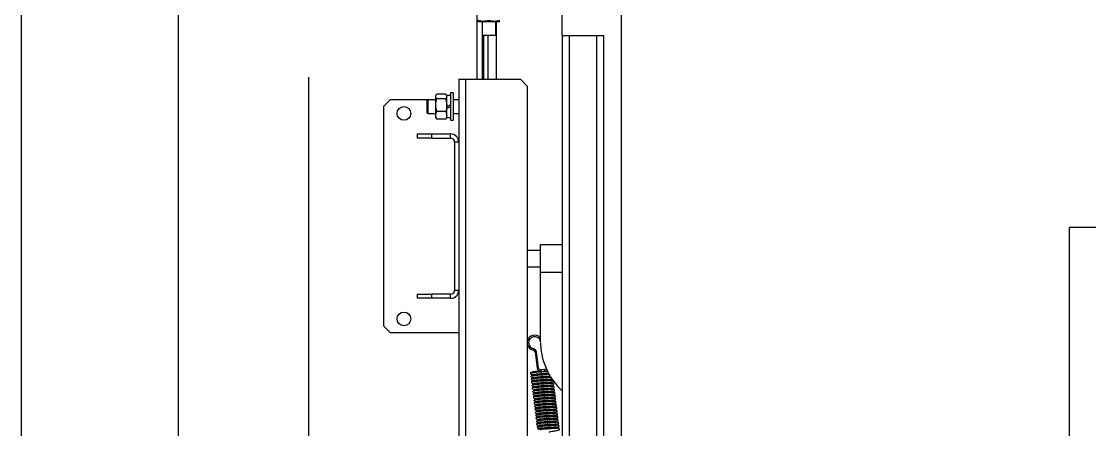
# Model space of a CAD drawing. Header units: millimetres. Extents: x 6622 to 532820, y 3370 to 359312.
# Drawn here: x 462290 to 463070, y 313737 to 314035 of the extents above; entities that cross this region are included whole.
import ezdxf

# ---------------------------------------------------------------- set-up
doc = ezdxf.new("R2010")
doc.units = ezdxf.units.MM

# ---------------------------------------------------------------- blocks, each defined once
blk = doc.blocks.new('A$C6F3A12F4')
at = {"color": 2, "linetype": 'Continuous', "lineweight": 25}
for p, q in [((740.2, 1855), (740.2, 1755)), ((1240.2, 1755), (740.2, 1755)), ((67.2, 1428), (982.2, 1428)), ((600.2, 1410), (600.2, 1415)), ((600.2, 1415), (1000.2, 1415)), ((600.2, 1390), (600.2, 1410)), ((600.2, 1410), (1000.2, 1410)), ((600.2, 1390), (1000.2, 1390)), ((600.2, 1385), (600.2, 1390)), ((600.2, 1385), (72.2, 1385)), ((600.2, 1385), (1000.2, 1385)), ((752.97, 1385), (752.97, 1369)), ((772.97, 1369), (772.97, 1385)), ((867.98, 1380.49), (867.72, 1380.49)), ((843.71, 1373.61), (843.91, 1371.98)), ((843.91, 1371.98), (844.23, 1369.35)), ((843.91, 1371.98), (843.91, 1371.98)), ((844.98, 1372.11), (845, 1372.11)), ((845.32, 1369.49), (845, 1372.11)), ((752.97, 1369), (772.97, 1369)), ((756.97, 1369), (756.97, 1359.5)), ((768.97, 1359.5), (768.97, 1369)), ((772.97, 1369), (822.97, 1369)), ((842.97, 1367.74), (831.05, 1366.27)), ((831.18, 1365.18), (843.1, 1366.64)), ((637, 1359.5), (632, 1354.5)), ((637, 1359.5), (1285.2, 1359.5)), ((632, 1314.5), (632, 1354.5)), ((590, 1339.13), (589.78, 1339.5)), ((590, 1331.5), (590, 1339.13)), ((632, 1337), (590, 1337)), ((600, 1336.5), (590, 1336.5)), ((600, 1336.5), (600, 1326.5)), ((590, 1323.87), (590, 1331.5)), ((590, 1326.5), (600, 1326.5)), ((632, 1330.9), (600, 1330.9)), ((632, 1327.9), (600, 1327.9)), ((632, 1326.9), (600, 1326.9)), ((632, 1323), (582, 1323)), ((589.78, 1323.5), (590, 1323.87)), ((632, 1309.5), (632, 1314.5)), ((632, 1314.5), (1285.2, 1314.5)), ((632, 1309.5), (678, 1309.5)), ((647, 1309.5), (647, 1305.5)), ((657, 1305.5), (657, 1309.5)), ((678, 1309.5), (678, 1306.5)), ((678, 1309.5), (786, 1309.5)), ((786, 1309.5), (1285.2, 1309.5)), ((786, 1306.5), (786, 1309.5)), ((817, 1259.5), (817, 1309.5)), ((642, 1305.5), (642, 1303.5)), ((642, 1305.5), (662, 1305.5)), ((642, 1303.5), (662, 1303.5)), ((643.95, 1303.5), (643.95, 1300.9)), ((660.05, 1300.9), (660.05, 1303.5)), ((662, 1303.5), (662, 1305.5)), ((675, 1303.5), (672, 1303.5)), ((672, 1289.5), (672, 1303.5)), ((675, 1289.5), (675, 1303.5)), ((678, 1306.5), (786, 1306.5)), ((792, 1303.5), (789, 1303.5)), ((789, 1303.5), (789, 1289.5)), ((792, 1303.5), (792, 1289.5)), ((642.84, 1299.97), (642.84, 1293.43)), ((644.37, 1300.9), (643.31, 1300.28)), ((652, 1300.9), (643.95, 1300.9)), ((646.37, 1299.97), (646.37, 1293.43)), ((652, 1300.9), (653.5, 1300.9)), ((660.05, 1300.9), (653.5, 1300.9)), ((655.53, 1299.97), (655.53, 1293.43)), ((660.66, 1300.3), (659.62, 1300.9)), ((661.16, 1299.97), (661.16, 1293.43)), ((643.31, 1293.12), (644.37, 1292.5)), ((644.37, 1292.5), (654.91, 1292.5)), ((647, 1292.5), (647, 1287)), ((647, 1287), (647.5, 1286.5)), ((647, 1287), (647, 1259.5)), ((647, 1287), (657, 1287)), ((656.5, 1286.5), (647.5, 1286.5)), ((654.91, 1292.5), (659.62, 1292.5)), ((656.5, 1286.5), (657, 1287)), ((657, 1287), (657, 1292.5)), ((659.62, 1292.5), (660.66, 1293.1)), ((672, 1289.5), (675, 1289.5)), ((672, 1279.5), (672, 1289.5)), ((675, 1289.5), (675, 1279.5)), ((789, 1289.5), (792, 1289.5)), ((789, 1279.5), (789, 1289.5)), ((792, 1289.5), (792, 1279.5)), ((675, 1279.5), (672, 1279.5)), ((792, 1279.5), (789, 1279.5)), ((647, 1259.5), (652, 1254.5)), ((812, 1254.5), (817, 1259.5)), ((652, 1254.5), (812, 1254.5))]:
    blk.add_line(p, q, dxfattribs=at)
at = {"color": 2, "linetype": 'Continuous', "lineweight": 25, "flags": 128}
for points in [[(843.91, 1371.98), (843.95, 1371.99), (844.07, 1372), (844.25, 1372.02), (844.46, 1372.05), (844.66, 1372.07), (844.84, 1372.09), (844.96, 1372.11), (844.98, 1372.11)], [(828.85, 1364.17), (828.89, 1364.16), (829.01, 1364.14), (829.18, 1364.11), (829.39, 1364.07), (829.6, 1364.04), (829.77, 1364.01), (829.89, 1363.99), (829.93, 1363.98)], [(831.05, 1366.27), (831.06, 1366.23), (831.07, 1366.11), (831.09, 1365.93), (831.12, 1365.73), (831.14, 1365.52), (831.16, 1365.34), (831.18, 1365.22), (831.18, 1365.18), (831.18, 1365.18)], [(842.97, 1367.74), (842.98, 1367.69), (842.99, 1367.58), (843.01, 1367.4), (843.04, 1367.19), (843.06, 1366.98), (843.08, 1366.8), (843.1, 1366.69), (843.1, 1366.64), (843.1, 1366.64)], [(844.23, 1369.35), (844.27, 1369.36), (844.39, 1369.37), (844.57, 1369.39), (844.78, 1369.42), (844.99, 1369.44), (845.16, 1369.47), (845.28, 1369.48), (845.32, 1369.49)], [(652, 1300.9), (651.5, 1301.77), (651, 1302.64), (650.5, 1303.5)], [(652, 1303.5), (652.5, 1302.63), (653, 1301.76), (653.5, 1300.9)]]:
    blk.add_lwpolyline(points, dxfattribs=at)
at = {"color": 2, "linetype": 'Continuous', "lineweight": 25}
for centre in [(657, 1269.5), (807, 1269.5)]:
    blk.add_circle(centre, 5, dxfattribs=at)
for centre, radius, start, end in [((822.97, 1419), 50, 270, 317.15636), ((824.46, 1364.91), 5.55, 132.50387, 257.02805), ((824.46, 1364.91), 4.45, 113.15147, 350.39845), ((824.46, 1364.91), 5.55, 282.97195, 350.39845), ((831.36, 1363.74), 2.55, 97, 170.39845), ((831.36, 1363.74), 1.45, 97, 170.39845), ((842.79, 1369.17), 1.45, 277, 7), ((842.79, 1369.17), 2.55, 277, 7), ((678, 1303.5), 6, 90, 180), ((786, 1303.5), 6, 0, 90), ((678, 1303.5), 3, 90, 180), ((786, 1303.5), 3, 0, 90)]:
    blk.add_arc(centre, radius, start, end, dxfattribs=at)
for points, knots in [([(863.32, 1371.88), (863.21, 1372.51), (862.95, 1374.01), (862.57, 1376.22), (862.19, 1378.2), (861.96, 1379.16), (861.77, 1379.55), (861.53, 1379.7), (861.37, 1379.73), (861.23, 1379.73), (861.11, 1379.7), (860.97, 1379.62), (860.78, 1379.43), (860.69, 1378.98), (860.7, 1377.91), (860.82, 1375.84), (861, 1373.38), (861.19, 1370.81), (861.35, 1368.75), (861.45, 1367.15), (861.55, 1365.95), (861.62, 1365.24), (861.8, 1365.09), (861.83, 1365.06)], [0, 0, 0, 0, 0.057349, 0.13635, 0.218899, 0.30739, 0.341479, 0.353417, 0.358419, 0.362957, 0.367694, 0.373064, 0.386078, 0.422646, 0.513058, 0.595553, 0.674277, 0.750397, 0.823888, 0.864599, 0.917657, 0.982279, 1, 1, 1, 1]), ([(863.06, 1379.77), (863.04, 1379.75), (862.97, 1379.68), (862.92, 1379.53), (862.92, 1379.41), (862.92, 1379.36)], [0, 0, 0, 0, 0.156072, 0.61152, 1, 1, 1, 1]), ([(864.01, 1379.47), (864.01, 1379.52), (863.99, 1379.64), (863.89, 1379.82), (863.73, 1379.94), (863.57, 1379.99), (863.43, 1380), (863.3, 1379.97), (863.19, 1379.91), (863.09, 1379.83), (863.01, 1379.71), (862.95, 1379.55), (862.96, 1379.44), (862.96, 1379.39)], [0, 0, 0, 0, 0.103704, 0.224822, 0.363417, 0.437845, 0.513537, 0.58853, 0.661065, 0.72968, 0.793498, 0.905607, 1, 1, 1, 1]), ([(864.05, 1379.5), (864.04, 1379.55), (864.02, 1379.66), (863.93, 1379.8), (863.81, 1379.9), (863.7, 1379.96), (863.58, 1379.99), (863.49, 1379.99), (863.46, 1379.99)], [0, 0, 0, 0, 0.19828, 0.434777, 0.569771, 0.715093, 0.868835, 1, 1, 1, 1]), ([(865.22, 1379.93), (865.17, 1379.88), (865.07, 1379.79), (865.06, 1378.9), (865.1, 1377.85), (865.18, 1376.53), (865.3, 1374.81), (865.47, 1372.57), (865.61, 1370.66), (865.72, 1369.24), (865.79, 1368.18), (865.86, 1367.09), (865.94, 1366.09), (866.01, 1365.57), (866.14, 1365.48), (866.16, 1365.47)], [0, 0, 0, 0, 0.113141, 0.208399, 0.286586, 0.348262, 0.449172, 0.55275, 0.656238, 0.706876, 0.757141, 0.818434, 0.895158, 0.986147, 1, 1, 1, 1]), ([(865.71, 1380.24), (865.69, 1380.24), (865.62, 1380.25), (865.51, 1380.22), (865.35, 1380.15), (865.21, 1380.01), (865.13, 1379.82), (865.13, 1379.71), (865.13, 1379.66)], [0, 0, 0, 0, 0.056075, 0.192837, 0.327903, 0.581098, 0.805147, 1, 1, 1, 1]), ([(866.28, 1379.71), (866.27, 1379.76), (866.24, 1379.88), (866.18, 1380.01), (866.12, 1380.06), (866.11, 1380.06)], [0, 0, 0, 0, 0.4421036, 0.9583958, 1, 1, 1, 1]), ([(866.59, 1372.26), (866.7, 1371.67), (866.94, 1370.21), (867.32, 1368.02), (867.7, 1366.01), (867.95, 1364.99), (868.15, 1364.59), (868.38, 1364.45), (868.53, 1364.41), (868.66, 1364.41), (868.79, 1364.44), (868.93, 1364.51), (869.13, 1364.71), (869.22, 1365.14), (869.22, 1366.15), (869.1, 1368.19), (868.92, 1370.64), (868.73, 1373.21), (868.57, 1375.28), (868.46, 1376.9), (868.38, 1378.23), (868.33, 1379.48), (868.37, 1379.77), (868.39, 1379.93)], [0, 0, 0, 0, 0.05089, 0.125299, 0.203039, 0.287254, 0.321301, 0.333504, 0.338566, 0.343046, 0.347342, 0.352089, 0.363472, 0.396177, 0.481027, 0.559288, 0.633952, 0.706036, 0.775608, 0.814018, 0.864236, 0.926299, 1, 1, 1, 1]), ([(867.29, 1379.98), (867.27, 1379.8), (867.23, 1379.48), (867.28, 1378.21), (867.36, 1376.88), (867.47, 1375.27), (867.62, 1373.23), (867.81, 1370.69), (867.99, 1368.26), (868.09, 1366.58), (868.13, 1365.71), (868.1, 1365.31), (868.14, 1365.33), (868.16, 1365.34)], [0, 0, 0, 0, 0.121559, 0.223409, 0.305712, 0.368715, 0.48101, 0.597106, 0.717342, 0.842637, 0.908853, 0.976809, 1, 1, 1, 1]), ([(867.38, 1380.25), (867.38, 1380.24), (867.32, 1380.18), (867.28, 1380.03), (867.28, 1379.91), (867.28, 1379.85)], [0, 0, 0, 0, 0.069699, 0.569467, 1, 1, 1, 1]), ([(868.37, 1379.96), (868.36, 1380.02), (868.35, 1380.14), (868.25, 1380.33), (868.09, 1380.46), (867.93, 1380.52), (867.79, 1380.53), (867.66, 1380.5), (867.51, 1380.42), (867.38, 1380.28), (867.31, 1380.09), (867.32, 1379.98), (867.33, 1379.92)], [0, 0, 0, 0, 0.1077, 0.230708, 0.368927, 0.442387, 0.516746, 0.590257, 0.661339, 0.791148, 0.903251, 1, 1, 1, 1]), ([(868.41, 1380.04), (868.4, 1380.09), (868.38, 1380.2), (868.26, 1380.37), (868.09, 1380.48), (867.96, 1380.52), (867.9, 1380.51), (867.88, 1380.51)], [0, 0, 0, 0, 0.218089, 0.475888, 0.778324, 0.944896, 1, 1, 1, 1]), ([(869.87, 1372.69), (869.84, 1372.83), (869.69, 1373.71), (869.42, 1375.34), (869.03, 1377.49), (868.73, 1379.18), (868.46, 1379.81), (868.36, 1380.03)], [0, 0, 0, 0, 0.044616, 0.280407, 0.510097, 0.82722, 1, 1, 1, 1]), ([(869.52, 1380.36), (869.49, 1380.29), (869.42, 1380.16), (869.43, 1379.22), (869.48, 1378.12), (869.57, 1376.76), (869.69, 1374.98), (869.86, 1372.73), (870.01, 1370.83), (870.11, 1369.44), (870.18, 1368.4), (870.24, 1367.36), (870.31, 1366.42), (870.36, 1365.94), (870.48, 1365.9), (870.5, 1365.9)], [0, 0, 0, 0, 0.111787, 0.206538, 0.284654, 0.346436, 0.447647, 0.551526, 0.655323, 0.706121, 0.756541, 0.818027, 0.89505, 0.986454, 1, 1, 1, 1]), ([(870.03, 1380.79), (870.02, 1380.79), (869.97, 1380.8), (869.87, 1380.77), (869.71, 1380.69), (869.57, 1380.55), (869.49, 1380.36), (869.49, 1380.24), (869.49, 1380.19)], [0, 0, 0, 0, 0.02827, 0.170977, 0.311585, 0.573927, 0.803442, 1, 1, 1, 1]), ([(870.63, 1380.28), (870.62, 1380.33), (870.59, 1380.45), (870.48, 1380.63), (870.35, 1380.73), (870.27, 1380.75), (870.27, 1380.75)], [0, 0, 0, 0, 0.27685, 0.606742, 0.995877, 1, 1, 1, 1]), ([(870.68, 1364.69), (870.79, 1364.7), (871, 1364.73), (871.28, 1365.25), (871.41, 1366.41), (871.29, 1368.28), (871.13, 1370.55), (870.96, 1372.82), (870.79, 1375.07), (870.66, 1376.84), (870.58, 1378.17), (870.53, 1379.21), (870.52, 1380.02), (870.57, 1380.08), (870.59, 1380.11)], [0, 0, 0, 0, 0.057133, 0.109388, 0.198895, 0.327256, 0.420154, 0.515514, 0.610784, 0.703413, 0.759691, 0.830311, 0.914985, 1, 1, 1, 1]), ([(872.05, 1372.95), (871.95, 1373.55), (871.72, 1374.88), (871.34, 1377.03), (871.03, 1378.93), (870.69, 1379.73), (870.57, 1380.02)], [0, 0, 0, 0, 0.205109, 0.457318, 0.805867, 1, 1, 1, 1]), ([(874.23, 1373.22), (874.1, 1374.01), (873.81, 1375.72), (873.4, 1378.12), (872.97, 1380.03), (872.9, 1380.7), (872.5, 1381.01), (872.34, 1381.06), (872.21, 1381.07), (872.07, 1381.05), (871.91, 1380.98), (871.53, 1380.61), (871.64, 1379.99), (871.66, 1378.19), (871.84, 1375.74), (872.05, 1373), (872.25, 1370.27), (872.39, 1368.24), (872.46, 1366.93), (872.49, 1366.24), (872.47, 1366.01), (872.51, 1366.01), (872.51, 1366.01)], [0, 0, 0, 0, 0.070785, 0.154366, 0.244134, 0.333046, 0.346787, 0.352387, 0.35734, 0.362111, 0.367472, 0.380488, 0.464212, 0.552669, 0.636201, 0.717008, 0.797119, 0.879523, 0.92418, 0.971067, 0.995402, 1, 1, 1, 1]), ([(872.85, 1365.01), (872.97, 1365.08), (873.19, 1365.21), (873.48, 1366), (873.56, 1367.5), (873.39, 1369.71), (873.2, 1372.33), (873.01, 1374.88), (872.83, 1377.3), (872.74, 1378.98), (872.7, 1379.82), (872.73, 1380.19), (872.68, 1380.16), (872.67, 1380.15)], [0, 0, 0, 0, 0.0682762, 0.130152, 0.2343592, 0.3780843, 0.4894143, 0.6045375, 0.7239489, 0.8489317, 0.9155289, 0.9837322, 1, 1, 1, 1]), ([(873.86, 1380.85), (873.83, 1380.74), (873.78, 1380.55), (873.81, 1379.53), (873.87, 1378.38), (873.96, 1376.97), (874.09, 1375.15), (874.26, 1372.88), (874.4, 1371), (874.5, 1369.64), (874.57, 1368.63), (874.62, 1367.63), (874.68, 1366.75), (874.71, 1366.25), (874.78, 1366.29), (874.8, 1366.29)], [0, 0, 0, 0, 0.1098803, 0.2032698, 0.2804313, 0.3415136, 0.4416573, 0.5444459, 0.6471407, 0.6974052, 0.7472838, 0.808123, 0.8843676, 0.9750353, 1, 1, 1, 1]), ([(874.01, 1381.14), (873.98, 1381.12), (873.9, 1381.04), (873.85, 1380.88), (873.84, 1380.76), (873.84, 1380.71)], [0, 0, 0, 0, 0.218192, 0.639744, 1, 1, 1, 1]), ([(874.94, 1380.82), (874.93, 1380.87), (874.91, 1380.99), (874.81, 1381.17), (874.65, 1381.29), (874.49, 1381.34), (874.36, 1381.34), (874.23, 1381.31), (874.11, 1381.25), (874.02, 1381.17), (873.93, 1381.05), (873.88, 1380.89), (873.88, 1380.77), (873.89, 1380.72)], [0, 0, 0, 0, 0.104676, 0.22692, 0.366499, 0.441244, 0.51707, 0.592057, 0.664386, 0.73267, 0.79606, 0.906996, 1, 1, 1, 1]), ([(874.98, 1380.84), (874.97, 1380.89), (874.94, 1381), (874.85, 1381.14), (874.74, 1381.24), (874.62, 1381.3), (874.5, 1381.34), (874.42, 1381.33), (874.38, 1381.33)], [0, 0, 0, 0, 0.197603, 0.434058, 0.569325, 0.715183, 0.869863, 1, 1, 1, 1]), ([(875.1, 1365.23), (875.2, 1365.23), (875.41, 1365.24), (875.66, 1365.69), (875.78, 1366.73), (875.68, 1368.51), (875.53, 1370.73), (875.36, 1372.97), (875.18, 1375.24), (875.05, 1377.04), (874.96, 1378.44), (874.91, 1379.55), (874.88, 1380.5), (874.93, 1380.65), (874.95, 1380.73)], [0, 0, 0, 0, 0.056135, 0.107375, 0.195358, 0.321917, 0.41361, 0.507731, 0.601782, 0.693231, 0.748804, 0.818628, 0.90246, 1, 1, 1, 1]), ([(876.42, 1373.49), (876.3, 1374.21), (876.05, 1375.67), (875.65, 1377.88), (875.36, 1379.66), (875.04, 1380.38), (874.94, 1380.61)], [0, 0, 0, 0, 0.242715, 0.48907, 0.829284, 1, 1, 1, 1]), ([(877.21, 1381.03), (877.19, 1381.11), (877.15, 1381.27), (876.97, 1381.49), (876.72, 1381.62), (876.37, 1381.6), (876.1, 1381.35), (875.94, 1380.75), (875.99, 1379.75), (876.11, 1377.56), (876.3, 1375.06), (876.49, 1372.49), (876.65, 1370.43), (876.75, 1368.86), (876.84, 1367.69), (876.9, 1367), (877.07, 1366.89), (877.1, 1366.87)], [0, 0, 0, 0, 0.016765, 0.034993, 0.054463, 0.07448, 0.113467, 0.150696, 0.288742, 0.410228, 0.525136, 0.636251, 0.743514, 0.802786, 0.88026, 0.974904, 1, 1, 1, 1]), ([(877.22, 1365.51), (877.33, 1365.55), (877.53, 1365.62), (877.82, 1366.25), (877.95, 1367.54), (877.81, 1369.52), (877.64, 1371.87), (877.47, 1374.15), (877.3, 1376.37), (877.19, 1378.07), (877.11, 1379.32), (877.08, 1380.22), (877.07, 1380.82), (877.09, 1380.78), (877.1, 1380.76)], [0, 0, 0, 0, 0.059095, 0.113112, 0.205475, 0.337809, 0.433641, 0.532035, 0.630344, 0.725895, 0.78385, 0.856348, 0.942793, 1, 1, 1, 1]), ([(878.6, 1373.76), (878.56, 1373.98), (878.39, 1375), (878.04, 1376.99), (877.69, 1379.21), (877.31, 1380.25), (877.15, 1380.67)], [0, 0, 0, 0, 0.080468, 0.370394, 0.744408, 1, 1, 1, 1]), ([(877.51, 1373.6), (877.52, 1373.56), (877.68, 1372.65), (878, 1370.77), (878.41, 1368.38), (878.82, 1366.66), (878.87, 1366.04), (879.32, 1365.78), (879.49, 1365.75), (879.63, 1365.76), (879.76, 1365.8), (879.9, 1365.89), (880.21, 1366.29), (880.12, 1366.97), (880.06, 1368.96), (879.87, 1371.5), (879.67, 1374.24), (879.5, 1376.45), (879.38, 1378.15), (879.3, 1379.52), (879.24, 1380.84), (879.29, 1381.12), (879.31, 1381.27)], [0, 0, 0, 0, 0.003179, 0.080072, 0.159551, 0.243059, 0.321449, 0.333756, 0.338853, 0.343403, 0.348131, 0.353492, 0.3667, 0.452586, 0.538547, 0.618082, 0.694706, 0.76851, 0.807236, 0.858347, 0.922689, 1, 1, 1, 1]), ([(878.21, 1381.34), (878.19, 1381.18), (878.15, 1380.89), (878.19, 1379.65), (878.27, 1378.34), (878.38, 1376.75), (878.53, 1374.72), (878.72, 1372.18), (878.9, 1369.73), (879, 1368), (879.04, 1367.09), (879.02, 1366.67), (879.06, 1366.68), (879.08, 1366.68)], [0, 0, 0, 0, 0.1209323, 0.2222039, 0.3040106, 0.366615, 0.4781946, 0.5935514, 0.7129977, 0.8379731, 0.9050169, 0.9745327, 1, 1, 1, 1]), ([(878.31, 1381.6), (878.3, 1381.59), (878.24, 1381.53), (878.2, 1381.39), (878.2, 1381.27), (878.2, 1381.21)], [0, 0, 0, 0, 0.070994, 0.57084, 1, 1, 1, 1]), ([(879.29, 1381.32), (879.29, 1381.38), (879.27, 1381.5), (879.17, 1381.68), (879.01, 1381.81), (878.85, 1381.86), (878.71, 1381.87), (878.58, 1381.84), (878.43, 1381.77), (878.3, 1381.62), (878.23, 1381.43), (878.24, 1381.32), (878.24, 1381.27)], [0, 0, 0, 0, 0.106721, 0.230166, 0.369932, 0.44442, 0.519766, 0.594127, 0.665821, 0.795773, 0.906394, 1, 1, 1, 1]), ([(879.33, 1381.38), (879.32, 1381.43), (879.3, 1381.54), (879.2, 1381.68), (879.09, 1381.77), (878.98, 1381.83), (878.87, 1381.86), (878.79, 1381.86), (878.76, 1381.86)], [0, 0, 0, 0, 0.204596, 0.448521, 0.587893, 0.738199, 0.897589, 1, 1, 1, 1]), ([(880.78, 1374.03), (880.77, 1374.12), (880.63, 1374.96), (880.36, 1376.54), (879.96, 1378.72), (879.68, 1380.4), (879.4, 1381.03), (879.31, 1381.23)], [0, 0, 0, 0, 0.031076, 0.27631, 0.515169, 0.84466, 1, 1, 1, 1]), ([(880.46, 1381.74), (880.42, 1381.67), (880.34, 1381.56), (880.35, 1380.64), (880.4, 1379.57), (880.48, 1378.22), (880.6, 1376.46), (880.77, 1374.21), (880.92, 1372.31), (881.02, 1370.91), (881.09, 1369.86), (881.15, 1368.8), (881.23, 1367.83), (881.29, 1367.33), (881.41, 1367.28), (881.43, 1367.27)], [0, 0, 0, 0, 0.112129, 0.2069695, 0.2850405, 0.3467251, 0.447708, 0.5513506, 0.6549134, 0.705592, 0.7559018, 0.8173118, 0.8943314, 0.9858149, 1, 1, 1, 1]), ([(880.97, 1382.13), (880.95, 1382.13), (880.89, 1382.13), (880.79, 1382.11), (880.63, 1382.03), (880.49, 1381.89), (880.41, 1381.7), (880.41, 1381.58), (880.41, 1381.53)], [0, 0, 0, 0, 0.03936, 0.178908, 0.316851, 0.575614, 0.80359, 1, 1, 1, 1]), ([(881.55, 1381.61), (881.54, 1381.66), (881.52, 1381.78), (881.45, 1381.91), (881.39, 1381.95), (881.38, 1381.96)], [0, 0, 0, 0, 0.42838, 0.937601, 1, 1, 1, 1]), ([(882.97, 1374.29), (882.9, 1374.68), (882.71, 1375.8), (882.44, 1377.4), (882.12, 1379.04), (881.81, 1380.39), (881.54, 1380.97), (881.42, 1381.24)], [0, 0, 0, 0, 0.137289, 0.398549, 0.582403, 0.804668, 1, 1, 1, 1]), ([(881.59, 1366.03), (881.7, 1366.05), (881.91, 1366.09), (882.19, 1366.64), (882.33, 1367.84), (882.2, 1369.74), (882.04, 1372.03), (881.87, 1374.3), (881.7, 1376.54), (881.57, 1378.29), (881.49, 1379.61), (881.45, 1380.61), (881.44, 1381.37), (881.48, 1381.4), (881.5, 1381.41)], [0, 0, 0, 0, 0.057617, 0.110234, 0.200222, 0.329336, 0.422919, 0.518992, 0.614973, 0.708284, 0.764951, 0.836007, 0.921114, 1, 1, 1, 1]), ([(881.88, 1374.14), (881.95, 1373.7), (882.14, 1372.59), (882.44, 1370.86), (882.76, 1369.11), (882.99, 1367.9), (883.18, 1367.14), (883.3, 1366.73), (883.43, 1366.5), (883.6, 1366.36), (883.73, 1366.3), (883.86, 1366.29), (883.99, 1366.29), (884.16, 1366.35), (884.38, 1366.52), (884.47, 1366.8), (884.51, 1367.28), (884.49, 1368.28), (884.4, 1369.81), (884.27, 1371.64), (884.12, 1373.62), (883.97, 1375.64), (883.83, 1377.58), (883.71, 1379.34), (883.65, 1380.53), (883.62, 1381.19), (883.65, 1381.45), (883.61, 1381.44), (883.6, 1381.44)], [0, 0, 0, 0, 0.038885, 0.098526, 0.159771, 0.225489, 0.26091, 0.297359, 0.326657, 0.337963, 0.347187, 0.351113, 0.354653, 0.361696, 0.369955, 0.398482, 0.438802, 0.503847, 0.566305, 0.626931, 0.685927, 0.744327, 0.802682, 0.862824, 0.926567, 0.959004, 0.988165, 1, 1, 1, 1]), ([(885.15, 1374.56), (885.07, 1375.02), (884.88, 1376.15), (884.58, 1377.89), (884.27, 1379.65), (883.97, 1381.13), (883.78, 1381.87), (883.6, 1382.21), (883.43, 1382.34), (883.28, 1382.41), (883.05, 1382.41), (882.78, 1382.31), (882.55, 1381.98), (882.53, 1381.5), (882.55, 1380.37), (882.64, 1378.84), (882.76, 1377.01), (882.91, 1375.03), (883.07, 1373.02), (883.21, 1371.09), (883.33, 1369.34), (883.38, 1368.16), (883.41, 1367.5), (883.38, 1367.25), (883.43, 1367.27), (883.44, 1367.28)], [0, 0, 0, 0, 0.040708, 0.100638, 0.162316, 0.228837, 0.301165, 0.329257, 0.339746, 0.348231, 0.355279, 0.362745, 0.382332, 0.442336, 0.506789, 0.568933, 0.629416, 0.68838, 0.746794, 0.805172, 0.865196, 0.928584, 0.960968, 0.990899, 1, 1, 1, 1]), ([(884.79, 1382.21), (884.76, 1382.12), (884.7, 1381.95), (884.72, 1380.96), (884.78, 1379.83), (884.87, 1378.43), (885, 1376.63), (885.17, 1374.36), (885.31, 1372.48), (885.41, 1371.1), (885.48, 1370.08), (885.54, 1369.06), (885.6, 1368.16), (885.63, 1367.68), (885.73, 1367.68), (885.75, 1367.69)], [0, 0, 0, 0, 0.110686, 0.204675, 0.282275, 0.343674, 0.444301, 0.54758, 0.650765, 0.701272, 0.751394, 0.812592, 0.889356, 0.98066, 1, 1, 1, 1]), ([(885.32, 1382.67), (885.3, 1382.67), (885.25, 1382.68), (885.14, 1382.65), (884.98, 1382.57), (884.84, 1382.42), (884.77, 1382.23), (884.77, 1382.11), (884.77, 1382.06)], [0, 0, 0, 0, 0.037113, 0.177463, 0.316225, 0.576115, 0.804402, 1, 1, 1, 1]), ([(885.9, 1382.17), (885.89, 1382.22), (885.87, 1382.34), (885.77, 1382.48), (885.66, 1382.58), (885.55, 1382.64), (885.46, 1382.67), (885.42, 1382.67), (885.42, 1382.67)], [0, 0, 0, 0, 0.225828, 0.496554, 0.651721, 0.819344, 0.99731, 1, 1, 1, 1]), ([(885.98, 1366.57), (886.08, 1366.57), (886.29, 1366.58), (886.57, 1367.06), (886.7, 1368.15), (886.59, 1369.96), (886.43, 1372.2), (886.26, 1374.45), (886.09, 1376.71), (885.96, 1378.5), (885.88, 1379.88), (885.82, 1380.96), (885.8, 1381.87), (885.85, 1381.99), (885.87, 1382.05)], [0, 0, 0, 0, 0.056449, 0.107917, 0.196084, 0.322835, 0.414782, 0.509168, 0.603478, 0.695179, 0.750889, 0.820854, 0.904812, 1, 1, 1, 1]), ([(887.34, 1374.83), (887.22, 1375.51), (886.98, 1376.92), (886.59, 1379.11), (886.29, 1380.93), (885.97, 1381.67), (885.85, 1381.93)], [0, 0, 0, 0, 0.229911, 0.478901, 0.822207, 1, 1, 1, 1]), ([(889.52, 1375.1), (889.43, 1375.62), (889.23, 1376.8), (888.92, 1378.57), (888.62, 1380.28), (888.35, 1381.58), (888.2, 1382.27), (887.95, 1382.78), (887.5, 1383), (887.08, 1382.82), (886.91, 1382.38), (886.89, 1381.77), (886.92, 1380.78), (887.02, 1379.21), (887.14, 1377.4), (887.28, 1375.53), (887.4, 1373.98), (887.5, 1372.68), (887.58, 1371.51), (887.69, 1370.24), (887.82, 1369.11), (887.97, 1368.45), (888.07, 1368.32), (888.09, 1368.3)], [0, 0, 0, 0, 0.04797, 0.108164, 0.170766, 0.237069, 0.299003, 0.325875, 0.352038, 0.378487, 0.416964, 0.459402, 0.524474, 0.58906, 0.650235, 0.707548, 0.760722, 0.790234, 0.828491, 0.875224, 0.929946, 0.992002, 1, 1, 1, 1]), ([(845, 1372.11), (844.92, 1372.77), (844.83, 1373.51), (844.76, 1374.1), (844.76, 1374.16)], [0, 0, 0, 0, 0.894242, 1, 1, 1, 1]), ([(845.5, 1374.55), (845.55, 1373.89), (845.64, 1372.5), (845.84, 1369.84), (846.04, 1367.12), (846.19, 1365.07), (846.25, 1363.75), (846.3, 1363.07), (846.25, 1362.79), (846.31, 1362.82), (846.32, 1362.82)], [0, 0, 0, 0, 0.165899, 0.35057, 0.533617, 0.721877, 0.823907, 0.931067, 0.987138, 1, 1, 1, 1]), ([(846.66, 1361.8), (846.77, 1361.87), (846.99, 1362), (847.28, 1362.81), (847.35, 1364.32), (847.19, 1366.55), (846.99, 1369.19), (846.8, 1371.7), (846.65, 1373.79), (846.6, 1374.67), (846.58, 1374.97)], [0, 0, 0, 0, 0.086719, 0.165725, 0.299013, 0.48224, 0.623667, 0.769913, 0.921542, 1, 1, 1, 1]), ([(848.03, 1370), (847.9, 1370.76), (847.62, 1372.43), (847.29, 1374.3), (847.14, 1375.05), (847.11, 1375.22)], [0, 0, 0, 0, 0.388215, 0.860203, 1, 1, 1, 1]), ([(847.64, 1375.68), (847.65, 1375.49), (847.67, 1375.01), (847.75, 1373.79), (847.88, 1372), (848.05, 1369.73), (848.19, 1367.84), (848.29, 1366.48), (848.36, 1365.47), (848.42, 1364.46), (848.48, 1363.58), (848.51, 1363.12), (848.61, 1363.13), (848.62, 1363.13)], [0, 0, 0, 0, 0.053282, 0.134811, 0.268499, 0.405716, 0.542819, 0.60992, 0.676505, 0.757561, 0.858891, 0.978983, 1, 1, 1, 1]), ([(848.91, 1362.01), (849.01, 1362.02), (849.22, 1362.03), (849.46, 1362.49), (849.58, 1363.55), (849.47, 1365.34), (849.32, 1367.58), (849.15, 1369.82), (848.98, 1372.09), (848.85, 1373.89), (848.76, 1375.28), (848.73, 1375.9), (848.71, 1376.24)], [0, 0, 0, 0, 0.0686, 0.131441, 0.239473, 0.394505, 0.506444, 0.621331, 0.736118, 0.847738, 0.915593, 1, 1, 1, 1]), ([(850.21, 1370.27), (850.1, 1370.97), (849.85, 1372.39), (849.48, 1374.58), (849.22, 1375.77), (849.08, 1376.43)], [0, 0, 0, 0, 0.293304, 0.601869, 1, 1, 1, 1]), ([(849.79, 1377), (849.79, 1376.72), (849.81, 1376.09), (849.9, 1374.59), (850.03, 1372.78), (850.17, 1370.9), (850.32, 1368.93), (850.45, 1367.16), (850.57, 1365.65), (850.7, 1364.53), (850.85, 1363.9), (850.95, 1363.76), (850.96, 1363.75)], [0, 0, 0, 0, 0.097364, 0.220956, 0.33794, 0.447501, 0.549146, 0.677839, 0.766625, 0.870349, 0.98794, 1, 1, 1, 1]), ([(851.02, 1362.3), (851.12, 1362.33), (851.29, 1362.39), (851.57, 1362.88), (851.74, 1363.99), (851.65, 1365.75), (851.5, 1367.79), (851.36, 1369.73), (851.21, 1371.72), (851.06, 1373.68), (850.94, 1375.48), (850.89, 1376.67), (850.86, 1377.25), (850.89, 1377.51), (850.84, 1377.48), (850.84, 1377.47)], [0, 0, 0, 0, 0.053454, 0.103237, 0.190648, 0.32261, 0.412832, 0.500081, 0.589653, 0.681857, 0.77686, 0.87971, 0.935108, 0.990291, 1, 1, 1, 1]), ([(852.4, 1370.54), (852.31, 1371.09), (852.1, 1372.29), (851.79, 1374.07), (851.48, 1375.77), (851.26, 1376.98), (851.09, 1377.51), (851.03, 1377.73)], [0, 0, 0, 0, 0.173068, 0.381315, 0.597807, 0.826849, 1, 1, 1, 1]), ([(851.31, 1370.38), (851.4, 1369.85), (851.6, 1368.65), (851.91, 1366.88), (852.21, 1365.19), (852.48, 1363.89), (852.63, 1363.18), (852.9, 1362.7), (853.21, 1362.54), (853.55, 1362.55), (853.99, 1362.93), (853.92, 1363.52), (853.91, 1364.71), (853.81, 1366.28), (853.69, 1368.1), (853.54, 1369.97), (853.39, 1371.95), (853.26, 1373.73), (853.15, 1375.32), (853.08, 1376.62), (853.04, 1377.72), (853.09, 1377.94), (853.11, 1378.06)], [0, 0, 0, 0, 0.045997, 0.102283, 0.160709, 0.222409, 0.281229, 0.308033, 0.321308, 0.334316, 0.358443, 0.43084, 0.491775, 0.55259, 0.610051, 0.663822, 0.713718, 0.776758, 0.820581, 0.872466, 0.932308, 1, 1, 1, 1]), ([(852.01, 1378.13), (851.99, 1378.02), (851.95, 1377.82), (851.97, 1376.75), (852.06, 1375.16), (852.2, 1373.12), (852.35, 1371.19), (852.5, 1369.19), (852.65, 1367.24), (852.76, 1365.44), (852.85, 1364.07), (852.8, 1363.41), (852.86, 1363.44), (852.87, 1363.44)], [0, 0, 0, 0, 0.096714, 0.181159, 0.31316, 0.404754, 0.493242, 0.584092, 0.67753, 0.773657, 0.876577, 0.986134, 1, 1, 1, 1]), ([(852.1, 1378.39), (852.1, 1378.38), (852.04, 1378.32), (852, 1378.18), (852, 1378.06), (852, 1378)], [0, 0, 0, 0, 0.070859, 0.572313, 1, 1, 1, 1]), ([(853.09, 1378.11), (853.08, 1378.17), (853.07, 1378.29), (852.96, 1378.47), (852.81, 1378.59), (852.64, 1378.64), (852.51, 1378.65), (852.38, 1378.62), (852.23, 1378.55), (852.1, 1378.41), (852.03, 1378.21), (852.04, 1378.1), (852.04, 1378.05)], [0, 0, 0, 0, 0.103047, 0.223207, 0.360819, 0.434908, 0.510364, 0.585335, 0.65799, 0.790507, 0.903911, 1, 1, 1, 1]), ([(853.13, 1378.16), (853.12, 1378.21), (853.1, 1378.32), (852.98, 1378.5), (852.82, 1378.61), (852.65, 1378.65), (852.57, 1378.65), (852.53, 1378.64)], [0, 0, 0, 0, 0.199684, 0.436776, 0.715127, 0.868094, 1, 1, 1, 1]), ([(854.58, 1370.81), (854.57, 1370.88), (854.43, 1371.69), (854.17, 1373.25), (853.77, 1375.44), (853.49, 1377.15), (853.2, 1377.8), (853.1, 1378.01)], [0, 0, 0, 0, 0.022201, 0.268032, 0.5075, 0.839059, 1, 1, 1, 1]), ([(854.27, 1378.53), (854.22, 1378.48), (854.14, 1378.37), (854.14, 1377.47), (854.19, 1376.4), (854.27, 1375.06), (854.39, 1373.32), (854.56, 1371.07), (854.71, 1369.17), (854.81, 1367.76), (854.88, 1366.71), (854.95, 1365.64), (855.03, 1364.67), (855.09, 1364.17), (855.22, 1364.1), (855.23, 1364.1)], [0, 0, 0, 0, 0.112545, 0.207658, 0.285934, 0.34779, 0.449087, 0.553068, 0.656964, 0.7078, 0.758261, 0.819725, 0.896579, 0.987623, 1, 1, 1, 1]), ([(854.75, 1378.91), (854.74, 1378.91), (854.69, 1378.91), (854.59, 1378.89), (854.43, 1378.81), (854.29, 1378.67), (854.21, 1378.48), (854.21, 1378.37), (854.21, 1378.32)], [0, 0, 0, 0, 0.026254, 0.16985, 0.310963, 0.573498, 0.802978, 1, 1, 1, 1]), ([(855.36, 1378.38), (855.34, 1378.44), (855.32, 1378.55), (855.25, 1378.69), (855.19, 1378.73), (855.18, 1378.74)], [0, 0, 0, 0, 0.4319437, 0.9416487, 1, 1, 1, 1]), ([(855.39, 1362.81), (855.5, 1362.84), (855.71, 1362.88), (855.99, 1363.44), (856.12, 1364.66), (855.99, 1366.58), (855.83, 1368.89), (855.66, 1371.17), (855.49, 1373.41), (855.37, 1375.15), (855.29, 1376.45), (855.24, 1377.43), (855.23, 1378.15), (855.28, 1378.16), (855.29, 1378.17)], [0, 0, 0, 0, 0.057832, 0.110878, 0.201802, 0.331902, 0.425825, 0.52225, 0.618586, 0.712235, 0.769127, 0.840466, 0.925867, 1, 1, 1, 1]), ([(856.77, 1371.08), (856.7, 1371.44), (856.52, 1372.53), (856.25, 1374.11), (855.93, 1375.77), (855.65, 1377), (855.42, 1377.52), (855.34, 1377.71)], [0, 0, 0, 0, 0.136614, 0.417585, 0.615774, 0.855577, 1, 1, 1, 1]), ([(855.68, 1370.92), (855.76, 1370.46), (855.95, 1369.32), (856.25, 1367.58), (856.56, 1365.83), (856.8, 1364.64), (856.98, 1363.9), (857.1, 1363.51), (857.23, 1363.28), (857.4, 1363.14), (857.53, 1363.08), (857.66, 1363.07), (857.79, 1363.07), (857.96, 1363.13), (858.17, 1363.31), (858.26, 1363.58), (858.31, 1364.09), (858.28, 1365.11), (858.19, 1366.65), (858.06, 1368.5), (857.91, 1370.49), (857.76, 1372.5), (857.62, 1374.44), (857.5, 1376.18), (857.45, 1377.36), (857.42, 1378), (857.45, 1378.25), (857.4, 1378.22), (857.39, 1378.22)], [0, 0, 0, 0, 0.041203, 0.100947, 0.162304, 0.227801, 0.262906, 0.298873, 0.327646, 0.338739, 0.347823, 0.351717, 0.355253, 0.362404, 0.370871, 0.400083, 0.441047, 0.506707, 0.569316, 0.630006, 0.689089, 0.747588, 0.806035, 0.86623, 0.929992, 0.962461, 0.991803, 1, 1, 1, 1]), ([(858.95, 1371.34), (858.88, 1371.77), (858.69, 1372.87), (858.39, 1374.59), (858.07, 1376.37), (857.78, 1377.87), (857.58, 1378.64), (857.4, 1378.98), (857.23, 1379.12), (857.08, 1379.19), (856.86, 1379.2), (856.67, 1379.13), (856.28, 1378.82), (856.35, 1378.36), (856.33, 1377.2), (856.43, 1375.7), (856.55, 1373.88), (856.7, 1371.9), (856.86, 1369.89), (857, 1367.95), (857.12, 1366.19), (857.18, 1365), (857.21, 1364.32), (857.18, 1364.05), (857.23, 1364.06), (857.24, 1364.06)], [0, 0, 0, 0, 0.038038, 0.097956, 0.159598, 0.226373, 0.299513, 0.328231, 0.339018, 0.347738, 0.354887, 0.36227, 0.371045, 0.440141, 0.50401, 0.566098, 0.626616, 0.685583, 0.743993, 0.802368, 0.862392, 0.925848, 0.958277, 0.988068, 1, 1, 1, 1]), ([(858.59, 1379), (858.56, 1378.91), (858.5, 1378.76), (858.52, 1377.79), (858.57, 1376.67), (858.66, 1375.28), (858.79, 1373.49), (858.96, 1371.23), (859.1, 1369.34), (859.2, 1367.96), (859.27, 1366.93), (859.33, 1365.91), (859.4, 1365), (859.44, 1364.53), (859.55, 1364.52), (859.56, 1364.52)], [0, 0, 0, 0, 0.111475, 0.206108, 0.284217, 0.346035, 0.44736, 0.551358, 0.655271, 0.706128, 0.756599, 0.818093, 0.895039, 0.98628, 1, 1, 1, 1]), ([(859.1, 1379.46), (859.09, 1379.46), (859.04, 1379.46), (858.94, 1379.43), (858.78, 1379.35), (858.64, 1379.21), (858.57, 1379.01), (858.57, 1378.9), (858.57, 1378.84)], [0, 0, 0, 0, 0.02131, 0.166319, 0.308814, 0.573459, 0.803719, 1, 1, 1, 1]), ([(859.7, 1378.95), (859.69, 1379), (859.67, 1379.12), (859.55, 1379.29), (859.39, 1379.41), (859.26, 1379.44), (859.22, 1379.45)], [0, 0, 0, 0, 0.229446, 0.502831, 0.824965, 1, 1, 1, 1]), ([(859.78, 1363.35), (859.89, 1363.36), (860.1, 1363.37), (860.37, 1363.87), (860.5, 1364.98), (860.38, 1366.81), (860.22, 1369.07), (860.05, 1371.32), (859.88, 1373.58), (859.76, 1375.37), (859.67, 1376.73), (859.62, 1377.79), (859.6, 1378.66), (859.65, 1378.76), (859.67, 1378.8)], [0, 0, 0, 0, 0.056647, 0.108514, 0.197505, 0.325116, 0.417346, 0.512013, 0.606596, 0.698562, 0.754455, 0.824639, 0.908859, 1, 1, 1, 1]), ([(861.13, 1371.61), (861.02, 1372.26), (860.79, 1373.64), (860.4, 1375.82), (860.1, 1377.67), (859.77, 1378.44), (859.65, 1378.7)], [0, 0, 0, 0, 0.220023, 0.469698, 0.815301, 1, 1, 1, 1]), ([(861.94, 1363.65), (862.06, 1363.72), (862.3, 1363.84), (862.58, 1364.67), (862.63, 1365.92), (862.54, 1367.42), (862.42, 1369.12), (862.26, 1371.3), (862.05, 1374.01), (861.91, 1376.09), (861.83, 1377.47), (861.8, 1378.31), (861.78, 1378.71), (861.79, 1378.86), (861.77, 1378.84), (861.77, 1378.84)], [0, 0, 0, 0, 0.071425, 0.135838, 0.243226, 0.326128, 0.38834, 0.505742, 0.627426, 0.753936, 0.82028, 0.890531, 0.96425, 0.998284, 1, 1, 1, 1]), ([(862.94, 1379.49), (862.91, 1379.35), (862.86, 1379.1), (862.9, 1377.91), (862.97, 1376.63), (863.08, 1375.06), (863.23, 1373.03), (863.42, 1370.47), (863.61, 1367.98), (863.71, 1366.19), (863.76, 1365.24), (863.73, 1364.81), (863.78, 1364.82), (863.79, 1364.82)], [0, 0, 0, 0, 0.1215007, 0.2230557, 0.3049364, 0.367458, 0.4795065, 0.5953766, 0.7154057, 0.8421385, 0.9118239, 0.9852254, 1, 1, 1, 1]), ([(864.28, 1363.91), (864.38, 1363.92), (864.56, 1363.93), (864.77, 1364.34), (864.87, 1365.32), (864.77, 1367.05), (864.62, 1369.25), (864.45, 1371.48), (864.28, 1373.75), (864.15, 1375.57), (864.05, 1377), (863.99, 1378.13), (863.96, 1379.12), (864.01, 1379.3), (864.03, 1379.39)], [0, 0, 0, 0, 0.055779, 0.106728, 0.194559, 0.321242, 0.412982, 0.507152, 0.601251, 0.692747, 0.748363, 0.818267, 0.902233, 1, 1, 1, 1]), ([(865.5, 1372.15), (865.5, 1372.17), (865.37, 1372.92), (865.11, 1374.44), (864.71, 1376.66), (864.42, 1378.4), (864.12, 1379.08), (864.02, 1379.31)], [0, 0, 0, 0, 0.005641, 0.255433, 0.498755, 0.835256, 1, 1, 1, 1]), ([(864.41, 1371.99), (864.54, 1371.25), (864.79, 1369.78), (865.09, 1368.03), (865.34, 1366.67), (865.56, 1365.59), (865.78, 1364.66), (865.87, 1364.53), (865.93, 1364.47)], [0, 0, 0, 0, 0.185896, 0.370129, 0.482549, 0.624662, 0.796904, 1, 1, 1, 1]), ([(866.3, 1364.16), (866.41, 1364.19), (866.62, 1364.25), (866.91, 1364.84), (867.03, 1366.1), (866.9, 1368.06), (866.74, 1370.38), (866.56, 1372.66), (866.4, 1374.89), (866.28, 1376.61), (866.2, 1377.89), (866.16, 1378.83), (866.15, 1379.49), (866.19, 1379.47), (866.2, 1379.46)], [0, 0, 0, 0, 0.058435, 0.111947, 0.203559, 0.334719, 0.429549, 0.52691, 0.624185, 0.71874, 0.776141, 0.848043, 0.933965, 1, 1, 1, 1]), ([(867.68, 1372.42), (867.64, 1372.69), (867.46, 1373.75), (867.1, 1375.78), (866.74, 1378), (866.36, 1379.03), (866.2, 1379.46)], [0, 0, 0, 0, 0.094709, 0.376106, 0.739653, 1, 1, 1, 1]), ([(868.78, 1372.53), (868.88, 1371.91), (869.11, 1370.56), (869.4, 1368.89), (869.66, 1367.48), (869.88, 1366.34), (870.11, 1365.33), (870.2, 1365.15), (870.26, 1365.04)], [0, 0, 0, 0, 0.1601996, 0.3506885, 0.4668959, 0.6136112, 0.791176, 1, 1, 1, 1]), ([(870.96, 1372.8), (871.04, 1372.32), (871.27, 1370.97), (871.64, 1368.83), (872.06, 1366.65), (872.25, 1365.64), (872.55, 1365.1), (872.87, 1364.91), (873.22, 1364.98), (873.43, 1365.16), (873.55, 1365.41), (873.55, 1365.58), (873.55, 1365.66)], [0, 0, 0, 0, 0.107739, 0.302796, 0.509629, 0.747036, 0.81039, 0.875963, 0.909482, 0.94202, 0.972343, 1, 1, 1, 1]), ([(873.15, 1373.06), (873.2, 1372.76), (873.38, 1371.68), (873.64, 1370.17), (873.92, 1368.59), (874.16, 1367.29), (874.42, 1366.06), (874.53, 1365.78), (874.6, 1365.62)], [0, 0, 0, 0, 0.079623, 0.294464, 0.414967, 0.57246, 0.767352, 1, 1, 1, 1]), ([(875.33, 1373.33), (875.34, 1373.29), (875.47, 1372.51), (875.73, 1370.98), (876.03, 1369.25), (876.28, 1367.91), (876.5, 1366.85), (876.71, 1365.94), (876.81, 1365.84), (876.87, 1365.78)], [0, 0, 0, 0, 0.009104, 0.195578, 0.377251, 0.488167, 0.628508, 0.798819, 1, 1, 1, 1]), ([(879.7, 1373.87), (879.81, 1373.21), (880.05, 1371.81), (880.34, 1370.11), (880.6, 1368.72), (880.82, 1367.6), (881.04, 1366.62), (881.14, 1366.46), (881.19, 1366.37)], [0, 0, 0, 0, 0.170436, 0.358407, 0.473113, 0.618002, 0.793463, 1, 1, 1, 1]), ([(884.06, 1374.4), (884.13, 1374.02), (884.25, 1373.32), (884.43, 1372.23), (884.64, 1371.06), (884.88, 1369.74), (885.12, 1368.42), (885.37, 1367.3), (885.47, 1367.07), (885.52, 1366.95)], [0, 0, 0, 0, 0.100608, 0.186065, 0.297104, 0.433851, 0.596466, 0.785111, 1, 1, 1, 1]), ([(886.25, 1374.67), (886.26, 1374.59), (886.4, 1373.76), (886.67, 1372.19), (886.97, 1370.47), (887.22, 1369.15), (887.43, 1368.11), (887.65, 1367.22), (887.76, 1367.14), (887.81, 1367.09)], [0, 0, 0, 0, 0.020262, 0.204207, 0.383431, 0.49293, 0.631653, 0.800301, 1, 1, 1, 1]), ([(845.02, 1368.04), (845.06, 1367.82), (845.22, 1366.87), (845.49, 1365.34), (845.75, 1363.94), (845.94, 1363.02), (846.11, 1362.38), (846.44, 1361.89), (846.91, 1361.71), (847.32, 1361.99), (847.34, 1362.3), (847.35, 1362.45)], [0, 0, 0, 0, 0.057335, 0.243347, 0.434405, 0.536004, 0.661641, 0.737213, 0.82193, 0.91129, 1, 1, 1, 1]), ([(846.94, 1369.84), (847, 1369.53), (847.19, 1368.42), (847.45, 1366.9), (847.73, 1365.33), (847.97, 1364.04), (848.22, 1362.82), (848.34, 1362.55), (848.4, 1362.4)], [0, 0, 0, 0, 0.084795, 0.298442, 0.418303, 0.574894, 0.768682, 1, 1, 1, 1]), ([(849.13, 1370.11), (849.14, 1370.05), (849.27, 1369.25), (849.54, 1367.7), (849.84, 1365.98), (850.09, 1364.65), (850.3, 1363.59), (850.52, 1362.7), (850.62, 1362.61), (850.67, 1362.56)], [0, 0, 0, 0, 0.014411, 0.199928, 0.380683, 0.490985, 0.630526, 0.799886, 1, 1, 1, 1]), ([(853.49, 1370.65), (853.61, 1369.96), (853.85, 1368.54), (854.15, 1366.83), (854.4, 1365.45), (854.62, 1364.34), (854.84, 1363.38), (854.94, 1363.23), (854.99, 1363.14)], [0, 0, 0, 0, 0.175396, 0.362282, 0.476286, 0.62029, 0.794667, 1, 1, 1, 1]), ([(857.86, 1371.19), (857.93, 1370.78), (858.05, 1370.05), (858.24, 1368.94), (858.45, 1367.77), (858.68, 1366.46), (858.93, 1365.16), (859.17, 1364.05), (859.27, 1363.84), (859.33, 1363.72)], [0, 0, 0, 0, 0.1069905, 0.1918454, 0.3020691, 0.4378418, 0.5992721, 0.7865874, 1, 1, 1, 1]), ([(860.04, 1371.45), (860.06, 1371.34), (860.21, 1370.49), (860.48, 1368.89), (860.78, 1367.18), (861.03, 1365.88), (861.24, 1364.84), (861.46, 1363.98), (861.57, 1363.9), (861.63, 1363.86)], [0, 0, 0, 0, 0.0270679, 0.2097113, 0.3876806, 0.4963671, 0.6340506, 0.8015219, 1, 1, 1, 1]), ([(862.23, 1371.72), (862.23, 1371.69), (862.38, 1370.81), (862.7, 1368.97), (863.05, 1367), (863.3, 1365.68), (863.44, 1365.06), (863.57, 1364.53), (863.79, 1364.13), (864.11, 1363.95), (864.27, 1363.96), (864.31, 1363.96)], [0, 0, 0, 0, 0.0067003, 0.2474837, 0.4963731, 0.6317026, 0.7745028, 0.8501999, 0.9339325, 0.9809172, 1, 1, 1, 1]), ([(864.64, 1364.15), (864.67, 1364.18), (864.78, 1364.28), (864.78, 1364.41), (864.78, 1364.5)], [0, 0, 0, 0, 0.317822, 1, 1, 1, 1]), ([(589.07, 1339.5), (589.28, 1338.81), (589.69, 1337.4), (589.85, 1335.32), (589.62, 1333.33), (589.25, 1332.12), (589.07, 1331.5)], [0, 0, 0, 0, 0.2646026, 0.5349496, 0.765343, 1, 1, 1, 1]), ([(589.07, 1331.5), (589.28, 1330.81), (589.69, 1329.4), (589.85, 1327.32), (589.62, 1325.33), (589.25, 1324.12), (589.07, 1323.5)], [0, 0, 0, 0, 0.264607, 0.534947, 0.765345, 1, 1, 1, 1]), ([(642.84, 1299.97), (643.27, 1300.24), (643.98, 1300.7), (645.02, 1300.7), (645.77, 1300.39), (646.22, 1300.08), (646.37, 1299.97)], [0, 0, 0, 0, 0.3635939, 0.6127925, 0.8687091, 1, 1, 1, 1]), ([(646.37, 1299.97), (647.16, 1300.18), (648.77, 1300.59), (651.15, 1300.75), (653.43, 1300.52), (654.82, 1300.15), (655.53, 1299.97)], [0, 0, 0, 0, 0.264606, 0.534945, 0.765341, 1, 1, 1, 1]), ([(655.53, 1299.97), (656.02, 1300.18), (657, 1300.59), (658.47, 1300.75), (659.87, 1300.52), (660.72, 1300.15), (661.16, 1299.97)], [0, 0, 0, 0, 0.264604, 0.534946, 0.765341, 1, 1, 1, 1]), ([(661.16, 1299.97), (661.01, 1300.09), (660.84, 1300.22), (660.67, 1300.29), (660.66, 1300.3)], [0, 0, 0, 0, 0.908539, 1, 1, 1, 1]), ([(646.37, 1293.43), (646.22, 1293.32), (645.78, 1293.01), (645.03, 1292.7), (643.99, 1292.7), (643.27, 1293.16), (642.84, 1293.43)], [0, 0, 0, 0, 0.13129, 0.380796, 0.636405, 1, 1, 1, 1]), ([(655.53, 1293.43), (654.73, 1293.22), (653.13, 1292.81), (650.74, 1292.65), (648.47, 1292.88), (647.07, 1293.25), (646.37, 1293.43)], [0, 0, 0, 0, 0.264605, 0.534946, 0.765342, 1, 1, 1, 1]), ([(661.16, 1293.43), (660.67, 1293.22), (659.68, 1292.81), (658.22, 1292.65), (656.82, 1292.88), (655.96, 1293.25), (655.53, 1293.43)], [0, 0, 0, 0, 0.264606, 0.534948, 0.765343, 1, 1, 1, 1]), ([(660.66, 1293.1), (660.67, 1293.11), (660.84, 1293.18), (661.01, 1293.31), (661.16, 1293.43)], [0, 0, 0, 0, 0.091411, 1, 1, 1, 1])]:
    blk.add_open_spline(points, degree=3, knots=knots, dxfattribs=at)
blk = doc.blocks.new('A$C2A5E29B8')
at = {"color": 3}
for p, q in [((990.37, 0), (990.37, 5125.97)), ((1104.65, 5125.97), (1104.65, 0))]:
    blk.add_line(p, q, dxfattribs=at)

msp = doc.modelspace()

# ---------------------------------------------------------------- linework, layer by layer
at = {"color": 4}
msp.add_line((462500, 310739.998), (462500, 313994.675), dxfattribs=at)

# ---------------------------------------------------------------- block references
at = {"color": 3}
msp.add_blockref('A$C2A5E29B8', (461300, 311065.654), dxfattribs=at)
at = {"color": 0, "rotation": 270}
msp.add_blockref('A$C6F3A12F4', (461300, 314625.198), dxfattribs=at)

doc.saveas('drawing.dxf')
